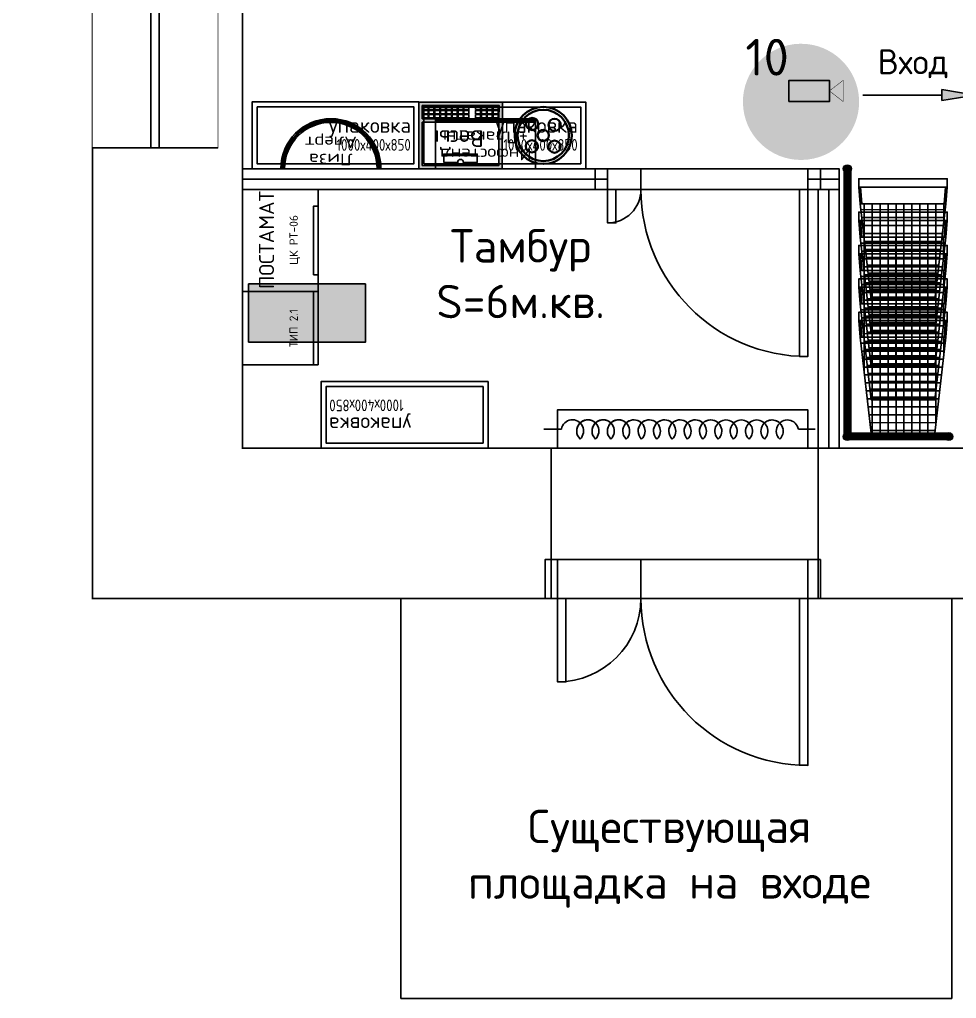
# Model space of a CAD drawing. Extents: x 2032930 to 2119419, y 2254097 to 2318481.
# Drawn here: x 2067072 to 2072686, y 2279607 to 2285473 of the extents above; entities that cross this region are included whole.
import ezdxf
from ezdxf.enums import TextEntityAlignment as Align

# ---------------------------------------------------------------- set-up
doc = ezdxf.new("R2010")
doc.units = 0
doc.header["$LTSCALE"] = 50
doc.set_wipeout_variables(frame=1)
doc.layers.get('0').update_dxf_attribs({"linetype": 'CONTINUOUS'})
doc.layers.get('Defpoints').update_dxf_attribs({"linetype": 'CONTINUOUS'})
for name, color, linetype in [('ST', 7, 'CONTINUOUS'), ('АРЕНДА', 3, 'CONTINUOUS'), ('АРЕНДА_JDA', 3, 'CONTINUOUS'), ('Внутренняя навигация', 7, 'CONTINUOUS'), ('Вспомогательные надписи', 7, 'CONTINUOUS'), ('ДВЕРИ JDA', 86, 'CONTINUOUS'), ('ДВЕРИ УСТАНАВЛИВАЕМЫЕ', 86, 'CONTINUOUS'), ('ДВЕРИ_НАПРАВЛЕНИЕ JDA', 86, 'CONTINUOUS'), ('ЗАКАССОВАЯ ЗОНА', 7, 'CONTINUOUS'), ('ЗАКАССОВАЯ ЗОНА_JDA', 7, 'CONTINUOUS'), ('ЗАКАССОВАЯ ЗОНА_JDA ТЕКСТ', 7, 'CONTINUOUS'), ('Лестница-пандус-разгрузка существующие', 250, 'CONTINUOUS'), ('Наименование помещений', 7, 'CONTINUOUS'), ('Оборудование ИТ', 90, 'CONTINUOUS'), ('ОКНА JDA', 130, 'CONTINUOUS'), ('Окна существующие', 140, 'CONTINUOUS'), ('Окна устанавливаемые', 4, 'CONTINUOUS'), ('Отбойники РСР', 1, 'CONTINUOUS'), ('ПОКУПАТЕЛЬСКИЕ ПОТОКИ', 7, 'CONTINUOUS'), ('ПРОЕМЫ JDA', 7, 'CONTINUOUS'), ('Система отопления', 1, 'CONTINUOUS'), ('Стены возводимые стеклоалюминий', 1, 'CONTINUOUS'), ('ТО_ТП', 6, 'CONTINUOUS'), ('ТО_ТП_JDA', 6, 'CONTINUOUS'), ('ТО_ТП_ТЕКСТ JDA', 7, 'CONTINUOUS')]:
    doc.layers.add(name, color=color, linetype=linetype)
doc.layers.add('Стены обмер', color=250, linetype='CONTINUOUS', lineweight=20)
doc.styles.get("Standard").update_dxf_attribs({"font": 'isocpeur.ttf'})

# ---------------------------------------------------------------- blocks, each defined once
blk = doc.blocks.new('*U180')
at = {"layer": 'ОКНА JDA', "color": 140}
blk.add_lwpolyline([(0, 0), (1600, 0), (1600, -749.5), (0, -749.5)], close=True, dxfattribs=at)
blk.add_wipeout([(0, 0), (1600, 0), (1600, -749.5), (0, -749.5)]).dxf.layer = 'Defpoints'
at = {"layer": 'Окна существующие'}
for p, q in [((0, -749.5), (0, 0)), ((1600, -749.5), (1600, 0)), ((0, -349.8), (1600, -349.8)), ((0, -399.8), (1600, -399.8))]:
    blk.add_line(p, q, dxfattribs=at)
blk = doc.blocks.new('*U191')
at = {"layer": 'ОКНА JDA', "color": 116, "true_color": 0x136734}
blk.add_lwpolyline([(0, 0), (3575, 0), (3575, -125), (0, -125)], close=True, dxfattribs=at)
at = {"layer": 'Окна устанавливаемые'}
for p, q in [((0, -125), (0, 0)), ((3575, -125), (3575, 0))]:
    blk.add_line(p, q, dxfattribs=at)
at = {"layer": 'Окна устанавливаемые', "color": 4}
blk.add_line((0, -62.5), (3575, -62.5), dxfattribs=at)
blk = doc.blocks.new('*U211')
at = {"layer": 'ОКНА JDA', "color": 116, "true_color": 0x136734}
blk.add_lwpolyline([(0, 0), (1550, 0), (1550, -125), (0, -125)], close=True, dxfattribs=at)
at = {"layer": 'Окна устанавливаемые'}
for p, q in [((0, -125), (0, 0)), ((1550, -125), (1550, 0))]:
    blk.add_line(p, q, dxfattribs=at)
at = {"layer": 'Окна устанавливаемые', "color": 4}
blk.add_line((0, -62.5), (1550, -62.5), dxfattribs=at)
blk = doc.blocks.new('*U150')
at = {"layer": 'Лестница-пандус-разгрузка существующие'}
for p, q in [((0, 2.5), (0, 2399.5)), ((3302.4, 2399.5), (0, 2399.5)), ((3302.4, 2.5), (3302.4, 2399.5)), ((0, 2.5), (3302.4, 2.5))]:
    blk.add_line(p, q, dxfattribs=at)
blk = doc.blocks.new('*U151')
at = {"layer": 'Система отопления', "color": 30, "true_color": 0xf8991e}
for p, q in [((-43.8, 115.3), (57.2, 115.3)), ((149.2, 115.3), (149.2, 115.3)), ((648.6, 115.2), (648.6, 115.2)), ((740.6, 115.2), (740.6, 115.2)), ((832.6, 115.2), (832.6, 115.2)), ((924.6, 115.2), (924.6, 115.2)), ((1016.6, 115.2), (1016.6, 115.2)), ((1108.6, 115.2), (1108.6, 115.2)), ((1200.6, 115.2), (1200.6, 115.2)), ((1292.6, 115.2), (1292.6, 115.2)), ((1384.6, 115.2), (1384.6, 115.2)), ((1476.6, 115.2), (1582.2, 115.3))]:
    blk.add_line(p, q, dxfattribs=at)
blk.add_lwpolyline([(0.2, 0.3), (0.2, 230.3), (1500.2, 230.3), (1500.2, 0.3)], close=True, dxfattribs=at)
for centre, start, end in [((122.9, 103.8), 313.6028, 170.07399), ((214.9, 103.8), 46.39718, 226.39722), ((214.9, 103.8), 313.6028, 170.0651), ((306.9, 103.8), 313.6028, 226.3972), ((398.9, 103.8), 313.6028, 226.3972), ((490.9, 103.8), 313.6028, 226.3972), ((582.9, 103.8), 9.90075, 226.3972), ((582.9, 103.8), 313.6028, 133.60269), ((674.9, 103.8), 9.90075, 226.3972), ((674.9, 103.8), 9.90075, 226.3972), ((674.9, 103.8), 313.6028, 133.60269), ((766.9, 103.8), 9.90075, 226.3972), ((766.9, 103.8), 9.90075, 226.3972), ((766.9, 103.8), 313.6028, 133.60269), ((858.9, 103.8), 9.90075, 226.3972), ((858.9, 103.8), 9.90075, 226.3972), ((858.9, 103.8), 9.90075, 226.3972), ((858.9, 103.8), 313.6028, 133.60269), ((950.9, 103.8), 9.90075, 226.3972), ((950.9, 103.8), 9.90075, 226.3972), ((950.9, 103.8), 9.90075, 226.3972), ((950.9, 103.8), 313.6028, 133.60269), ((1042.9, 103.8), 9.90075, 226.3972), ((1042.9, 103.8), 9.90075, 226.3972), ((1042.9, 103.8), 9.90075, 226.3972), ((1042.9, 103.8), 313.6028, 133.60269), ((1134.9, 103.8), 9.90075, 226.3972), ((1134.9, 103.8), 9.90075, 226.3972), ((1134.9, 103.8), 9.90075, 226.3972), ((1134.9, 103.8), 313.6028, 133.60269), ((1226.9, 103.8), 9.90075, 226.3972), ((1226.9, 103.8), 9.90075, 226.3972), ((1226.9, 103.8), 9.90075, 226.3972), ((1226.9, 103.8), 313.6028, 133.60269), ((1318.9, 103.8), 9.90075, 226.3972), ((1318.9, 103.8), 9.90075, 226.3972), ((1318.9, 103.8), 9.90075, 226.3972), ((1318.9, 103.8), 313.6028, 133.60269), ((1410.9, 103.8), 9.90075, 226.3972)]:
    blk.add_arc(centre, 66.7, start, end, dxfattribs=at)
blk = doc.blocks.new('стол упаковочный 1000х400')
at = {"layer": 'ЗАКАССОВАЯ ЗОНА', "color": 6}
blk.add_lwpolyline([(-970, -28.3), (-30.1, -29.9), (-30.6, -369.9), (-970.6, -368.3)], close=True, dxfattribs=at)
at = {"layer": 'ЗАКАССОВАЯ ЗОНА_JDA', "color": 6}
blk.add_lwpolyline([(-1000.7, -398.3), (-1000, 1.7), (0, 0), (-0.7, -400)], close=True, dxfattribs=at)
at = {"layer": 'ЗАКАССОВАЯ ЗОНА_JDA ТЕКСТ'}
blk.add_text('упаковка', height=90, dxfattribs=at).set_placement((-539.3, -184.1))
at = {"layer": 'ЗАКАССОВАЯ ЗОНА_JDA ТЕКСТ', "width": 0.8}
blk.add_text('1000х400х850 ', height=70, dxfattribs=at).set_placement((-253.8, -291.5), align=Align.CENTER)
blk = doc.blocks.new('*U21')
at = {"layer": 'ЗАКАССОВАЯ ЗОНА'}
blk.add_blockref('стол упаковочный 1000х400', (-0.2, -0.1), dxfattribs=at)
blk = doc.blocks.new('Постамат РТ-06+ тип2.1')
at = {"layer": 'АРЕНДА', "color": 251}
blk.add_line((-610, -424.5), (-1050, -424.5), dxfattribs=at)
blk.add_lwpolyline([(-510, -424.5), (-510, -452), (-100, -452), (-100, -424.5), (-510, -424.5)], dxfattribs=at)
at = {"layer": 'АРЕНДА_JDA', "color": 251}
for points in [[(-1050, -452), (-1050, 0), (-610, 0), (-610, -452), (-1050, -452)], [(-610, -452), (-610, 0), (0, 0), (0, -452), (-610, -452)]]:
    blk.add_lwpolyline(points, dxfattribs=at)
at = {"layer": 'ЗАКАССОВАЯ ЗОНА_JDA ТЕКСТ'}
for s, height, p in [('ПОСТАМАТ', 90, (-301.6, -188.7)), ('ТИП 2.1', 50, (-830, -331.1)), ('ЦК РТ-06', 50, (-301.6, -331.1))]:
    blk.add_text(s, height=height, dxfattribs=at).set_placement(p, align=Align.CENTER)
blk = doc.blocks.new('*U190')
at = {"layer": 'АРЕНДА_JDA'}
blk.add_blockref('Постамат РТ-06+ тип2.1', (0, 0), dxfattribs=at)
blk = doc.blocks.new('*U186')
at = {"color": 7, "true_color": 0xf2f2f2}
blk.add_wipeout([(-1000, 0), (0, 0), (0, -232.6), (-1000, -232.6)], dxfattribs=at).dxf.layer = 'Defpoints'
at = {"layer": 'ДВЕРИ JDA'}
blk.add_line((-1000, 0), (-1000, -232.6), dxfattribs=at)
at = {"layer": 'ДВЕРИ JDA', "color": 76}
for points in [[(-1000, 0), (-1000, 1000), (-950, 1000), (-950, 0)], [(-1075, -232.6), (-1075, 0), (-1000, 0), (-1000, -232.6)]]:
    blk.add_lwpolyline(points, close=True, dxfattribs=at)
at = {"color": 7, "true_color": 0xf2f2f2}
blk.add_wipeout([(0, 0), (500, 0), (500, -232.6), (0, -232.6)], dxfattribs=at).dxf.layer = 'Defpoints'
at = {"layer": 'ДВЕРИ JDA'}
blk.add_line((500, 0), (500, -232.6), dxfattribs=at)
at = {"layer": 'ДВЕРИ JDA', "color": 76}
for points in [[(500, 0), (500, 500), (450, 500), (450, 0)], [(500, -232.6), (500, 0), (575, 0), (575, -232.6)]]:
    blk.add_lwpolyline(points, close=True, dxfattribs=at)
at = {"layer": 'ДВЕРИ_НАПРАВЛЕНИЕ JDA'}
for centre, radius, start, end in [((-1000, 0.4), 1000, 0, 90), ((500, 0), 500, 90, 180)]:
    blk.add_arc(centre, radius, start, end, dxfattribs=at)
at = {"layer": 'ПРОЕМЫ JDA', "transparency": 33554457}
for points in [[(-1000, 0), (0, 0), (0, -232.6), (-1000, -232.6)], [(0, -232.6), (500, -232.6), (500, 0), (0, 0)]]:
    blk.add_lwpolyline(points, close=True, dxfattribs=at)
blk = doc.blocks.new('*U192')
at = {"color": 7, "true_color": 0xf2f2f2}
blk.add_wipeout([(-1000, 0), (0, 0), (0, -125), (-1000, -125)], dxfattribs=at).dxf.layer = 'Defpoints'
at = {"layer": 'ДВЕРИ JDA'}
blk.add_line((-1000, 0), (-1000, -125), dxfattribs=at)
at = {"layer": 'ДВЕРИ JDA', "color": 76}
for points in [[(-1000, 0), (-1000, 1000), (-950, 1000), (-950, 0)], [(-1075, -125), (-1075, 0), (-1000, 0), (-1000, -125)]]:
    blk.add_lwpolyline(points, close=True, dxfattribs=at)
at = {"color": 7, "true_color": 0xf2f2f2}
blk.add_wipeout([(0, 0), (200, 0), (200, -125), (0, -125)], dxfattribs=at).dxf.layer = 'Defpoints'
at = {"layer": 'ДВЕРИ JDA'}
blk.add_line((200, 0), (200, -125), dxfattribs=at)
at = {"layer": 'ДВЕРИ JDA', "color": 76}
for points in [[(200, 0), (200, 200), (150, 200), (150, 0)], [(200, -125), (200, 0), (275, 0), (275, -125)]]:
    blk.add_lwpolyline(points, close=True, dxfattribs=at)
at = {"layer": 'ДВЕРИ_НАПРАВЛЕНИЕ JDA'}
for centre, radius, start, end in [((-1000, 0.4), 1000, 0, 90), ((200, 0), 200, 90, 180)]:
    blk.add_arc(centre, radius, start, end, dxfattribs=at)
at = {"layer": 'ПРОЕМЫ JDA', "transparency": 33554457}
for points in [[(-1000, 0), (0, 0), (0, -125), (-1000, -125)], [(0, -125), (200, -125), (200, 0), (0, 0)]]:
    blk.add_lwpolyline(points, close=True, dxfattribs=at)
blk = doc.blocks.new('*U120')
at = {"layer": 'ЗАКАССОВАЯ ЗОНА', "linetype": 'ByBlock', "lineweight": 40}
for centre, radius in [((-245, -166.9), 171), ((-245, -166.9), 153.6), ((-312.1, -99.6), 36.4), ((-176.3, -101.3), 36.4), ((-245, -166.9), 33.7), ((-312.9, -230.2), 36.4), ((-178, -235.3), 36.4)]:
    blk.add_circle(centre, radius, dxfattribs=at)
blk = doc.blocks.new('Весы')
at = {"layer": 'ЗАКАССОВАЯ ЗОНА'}
h = blk.add_hatch(color=101, dxfattribs=at)
h.set_gradient(color1=(143, 255, 171), color2=(138, 255, 167), tint=1)
h.paths.add_polyline_path([(851374.3, -63314.4), (850914.3, -63314.4), (850914.3, -63054.4), (851374.3, -63054.4)], flags=16)
h.paths.add_polyline_path([(851394.3, -63434.4), (850894.3, -63434.4), (850894.3, -63034.4), (851394.3, -63034.4)])
h.paths.add_polyline_path([(851374.3, -63334.4), (850914.3, -63334.4), (850914.3, -63414.4), (851374.3, -63414.4)], flags=16)
at = {"layer": 'ЗАКАССОВАЯ ЗОНА', "color": 7}
for p, q in [((851244.3, -63112.9), (851044.3, -63112.9)), ((851244.3, -63117.9), (851044.3, -63117.9)), ((851374.3, -63334.4), (850914.3, -63334.4))]:
    blk.add_line(p, q, dxfattribs=at)
at = {"layer": 'ЗАКАССОВАЯ ЗОНА'}
blk.add_lwpolyline([(851374.3, -63314.4), (850914.3, -63314.4), (850914.3, -63054.4), (851374.3, -63054.4)], close=True, dxfattribs=at)
at = {"layer": 'ЗАКАССОВАЯ ЗОНА', "color": 7}
blk.add_lwpolyline([(851374.3, -63314.4), (850914.3, -63314.4), (850914.3, -63054.4), (851374.3, -63054.4)], close=True, dxfattribs=at)
for points in [[(851126.9, -63072.9), (851044.3, -63072.9), (851044.3, -63122.9), (851244.3, -63122.9), (851244.3, -63072.9)], [(851244.3, -63072.9), (851161.8, -63072.9)], [(851374.3, -63414.4), (850914.3, -63414.4), (850914.3, -63334.4)], [(850949.3, -63339.4), (850949.3, -63359.4), (850919.3, -63359.4), (850919.3, -63339.4), (850949.3, -63339.4)], [(850984.3, -63339.4), (850984.3, -63359.4), (850954.3, -63359.4), (850954.3, -63339.4), (850984.3, -63339.4)], [(851019.3, -63339.4), (851019.3, -63359.4), (850989.3, -63359.4), (850989.3, -63339.4), (851019.3, -63339.4)], [(851054.3, -63339.4), (851054.3, -63359.4), (851024.3, -63359.4), (851024.3, -63339.4), (851054.3, -63339.4)], [(851124.3, -63339.4), (851124.3, -63359.4), (851094.3, -63359.4), (851094.3, -63339.4), (851124.3, -63339.4)], [(851159.3, -63339.4), (851159.3, -63359.4), (851129.3, -63359.4), (851129.3, -63339.4), (851159.3, -63339.4)], [(851194.3, -63339.4), (851194.3, -63359.4), (851164.3, -63359.4), (851164.3, -63339.4), (851194.3, -63339.4)], [(851229.3, -63339.4), (851229.3, -63359.4), (851199.3, -63359.4), (851199.3, -63339.4), (851229.3, -63339.4)], [(851264.3, -63339.4), (851264.3, -63359.4), (851234.3, -63359.4), (851234.3, -63339.4), (851264.3, -63339.4)], [(851299.3, -63339.4), (851299.3, -63359.4), (851269.3, -63359.4), (851269.3, -63339.4), (851299.3, -63339.4)], [(851334.3, -63339.4), (851334.3, -63359.4), (851304.3, -63359.4), (851304.3, -63339.4), (851334.3, -63339.4)], [(851369.3, -63339.4), (851369.3, -63359.4), (851339.3, -63359.4), (851339.3, -63339.4), (851369.3, -63339.4)], [(851374.3, -63334.4), (851374.3, -63414.4)], [(850949.3, -63364.4), (850949.3, -63384.4), (850919.3, -63384.4), (850919.3, -63364.4), (850949.3, -63364.4)], [(850949.3, -63389.4), (850949.3, -63409.4), (850919.3, -63409.4), (850919.3, -63389.4), (850949.3, -63389.4)], [(850984.3, -63364.4), (850984.3, -63384.4), (850954.3, -63384.4), (850954.3, -63364.4), (850984.3, -63364.4)], [(850984.3, -63389.4), (850984.3, -63409.4), (850954.3, -63409.4), (850954.3, -63389.4), (850984.3, -63389.4)], [(851019.3, -63364.4), (851019.3, -63384.4), (850989.3, -63384.4), (850989.3, -63364.4), (851019.3, -63364.4)], [(851019.3, -63389.4), (851019.3, -63409.4), (850989.3, -63409.4), (850989.3, -63389.4), (851019.3, -63389.4)], [(851054.3, -63364.4), (851054.3, -63384.4), (851024.3, -63384.4), (851024.3, -63364.4), (851054.3, -63364.4)], [(851054.3, -63389.4), (851054.3, -63409.4), (851024.3, -63409.4), (851024.3, -63389.4), (851054.3, -63389.4)], [(851124.3, -63364.4), (851124.3, -63384.4), (851094.3, -63384.4), (851094.3, -63364.4), (851124.3, -63364.4)], [(851124.3, -63389.4), (851124.3, -63409.4), (851094.3, -63409.4), (851094.3, -63389.4), (851124.3, -63389.4)], [(851159.3, -63364.4), (851159.3, -63384.4), (851129.3, -63384.4), (851129.3, -63364.4), (851159.3, -63364.4)], [(851159.3, -63389.4), (851159.3, -63409.4), (851129.3, -63409.4), (851129.3, -63389.4), (851159.3, -63389.4)], [(851194.3, -63364.4), (851194.3, -63384.4), (851164.3, -63384.4), (851164.3, -63364.4), (851194.3, -63364.4)], [(851194.3, -63389.4), (851194.3, -63409.4), (851164.3, -63409.4), (851164.3, -63389.4), (851194.3, -63389.4)], [(851229.3, -63364.4), (851229.3, -63384.4), (851199.3, -63384.4), (851199.3, -63364.4), (851229.3, -63364.4)], [(851229.3, -63389.4), (851229.3, -63409.4), (851199.3, -63409.4), (851199.3, -63389.4), (851229.3, -63389.4)], [(851264.3, -63364.4), (851264.3, -63384.4), (851234.3, -63384.4), (851234.3, -63364.4), (851264.3, -63364.4)], [(851264.3, -63389.4), (851264.3, -63409.4), (851234.3, -63409.4), (851234.3, -63389.4), (851264.3, -63389.4)], [(851299.3, -63364.4), (851299.3, -63384.4), (851269.3, -63384.4), (851269.3, -63364.4), (851299.3, -63364.4)], [(851299.3, -63389.4), (851299.3, -63409.4), (851269.3, -63409.4), (851269.3, -63389.4), (851299.3, -63389.4)], [(851334.3, -63364.4), (851334.3, -63384.4), (851304.3, -63384.4), (851304.3, -63364.4), (851334.3, -63364.4)], [(851334.3, -63389.4), (851334.3, -63409.4), (851304.3, -63409.4), (851304.3, -63389.4), (851334.3, -63389.4)], [(851369.3, -63364.4), (851369.3, -63384.4), (851339.3, -63384.4), (851339.3, -63364.4), (851369.3, -63364.4)], [(851369.3, -63389.4), (851369.3, -63409.4), (851339.3, -63409.4), (851339.3, -63389.4), (851369.3, -63389.4)]]:
    blk.add_lwpolyline(points, dxfattribs=at)
blk.add_circle((851144.3, -63072.9), 17.5, dxfattribs=at)
at = {"layer": 'ЗАКАССОВАЯ ЗОНА_JDA', "color": 250}
blk.add_lwpolyline([(851394.3, -63434.4), (850894.3, -63434.4), (850894.3, -63034.4), (851394.3, -63034.4), (851394.3, -63434.4)], dxfattribs=at)
at = {"layer": 'ЗАКАССОВАЯ ЗОНА_JDA ТЕКСТ'}
blk.add_text('Весы', height=100, dxfattribs=at).set_placement((851006.2, -63265.7))
blk = doc.blocks.new('*U119')
at = {"layer": 'ЗАКАССОВАЯ ЗОНА'}
blk.add_blockref('Весы', (-851394.3, 63034.4), dxfattribs=at)
blk = doc.blocks.new('Стрелка')
at = {"layer": 'ПОКУПАТЕЛЬСКИЕ ПОТОКИ'}
for p, q in [((-33.3, 200), (33.3, 200)), ((0, 0), (-33.3, 200)), ((-33.3, 200), (33.3, 200)), ((0, 0), (-33.3, 200)), ((33.3, 200), (0, 0)), ((33.3, 200), (0, 0))]:
    blk.add_line(p, q, dxfattribs=at)
at = {"layer": 'ПОКУПАТЕЛЬСКИЕ ПОТОКИ', "color": 7}
blk.add_lwpolyline([(0, 200), (0, 673.2)], dxfattribs=at)
blk.add_lwpolyline([(0, 200), (0, 673.2)], dxfattribs=at)
blk.add_solid([(-33.3, 200), (0, 0), (33.3, 200)], dxfattribs=at)
blk.add_solid([(-33.3, 200), (0, 0), (33.3, 200)], dxfattribs=at)
blk = doc.blocks.new('*U170')
at = {"layer": 'ПОКУПАТЕЛЬСКИЕ ПОТОКИ', "rotation": 270}
blk.add_blockref('Стрелка', (-673.2, -33.3), dxfattribs=at)
blk = doc.blocks.new('*U212')
at = {"layer": 'Отбойники РСР'}
h = blk.add_hatch(color=256, dxfattribs=at)
h.dxf.hatch_style = 1
h.paths.add_polyline_path([(0, 20), (13.3, 20, 0.598235), (-24, 0, 0.598235), (13.3, -20), (0, -20, -1)])
h = blk.add_hatch(color=1, dxfattribs=at)
h.dxf.hatch_style = 1
h.paths.add_polyline_path([(13.3, 20), (0, 20, 1), (0, -20), (13.3, -20)])
h = blk.add_hatch(color=256, dxfattribs=at)
h.dxf.hatch_style = 1
h.paths.add_polyline_path([(1629, 0, 0.598235), (1591.7, 20), (1605, 20, -1), (1605, -20), (1591.7, -20, 0.598235)])
h = blk.add_hatch(color=1, dxfattribs=at)
h.dxf.hatch_style = 1
h.paths.add_polyline_path([(1605, 20), (1591.7, 20), (1591.7, -20), (1605, -20, 1)])
at = {"layer": 'Отбойники РСР', "color": 7, "linetype": 'Continuous', "lineweight": 15}
for p, q in [((1605, 20), (0, 20)), ((1605, -20), (0, -20))]:
    blk.add_line(p, q, dxfattribs=at)
at = {"layer": 'Отбойники РСР', "color": 1, "const_width": 40}
blk.add_lwpolyline([(13.3, 0), (1591.7, 0)], dxfattribs=at)
at = {"layer": 'Отбойники РСР', "color": 7, "lineweight": 15}
for centre in [(0, 0), (1605, 0)]:
    blk.add_circle(centre, 24, dxfattribs=at)
at = {"layer": 'Отбойники РСР', "color": 7, "linetype": 'Continuous', "lineweight": 15}
for centre, start, end in [((0, 0), 90, 270), ((1605, 0), 270, 90)]:
    blk.add_arc(centre, 20, start, end, dxfattribs=at)
blk = doc.blocks.new('*U723')
at = {"layer": 'Отбойники РСР'}
h = blk.add_hatch(color=256, dxfattribs=at)
h.dxf.hatch_style = 1
h.paths.add_polyline_path([(0, 20), (13.3, 20, 0.598235), (-24, 0, 0.598235), (13.3, -20), (0, -20, -1)])
h = blk.add_hatch(color=1, dxfattribs=at)
h.dxf.hatch_style = 1
h.paths.add_polyline_path([(13.3, 20), (0, 20, 1), (0, -20), (13.3, -20)])
h = blk.add_hatch(color=256, dxfattribs=at)
h.dxf.hatch_style = 1
h.paths.add_polyline_path([(632.2, 0, 0.598235), (594.9, 20), (608.2, 20, -1), (608.2, -20), (594.9, -20, 0.598235)])
h = blk.add_hatch(color=1, dxfattribs=at)
h.dxf.hatch_style = 1
h.paths.add_polyline_path([(608.2, 20), (594.9, 20), (594.9, -20), (608.2, -20, 1)])
at = {"layer": 'Отбойники РСР', "color": 7, "linetype": 'Continuous', "lineweight": 15}
for p, q in [((608.2, 20), (0, 20)), ((608.2, -20), (0, -20))]:
    blk.add_line(p, q, dxfattribs=at)
at = {"layer": 'Отбойники РСР', "color": 1, "const_width": 40}
blk.add_lwpolyline([(13.3, 0), (594.9, 0)], dxfattribs=at)
at = {"layer": 'Отбойники РСР', "color": 7, "lineweight": 15}
for centre in [(0, 0), (608.2, 0)]:
    blk.add_circle(centre, 24, dxfattribs=at)
at = {"layer": 'Отбойники РСР', "color": 7, "linetype": 'Continuous', "lineweight": 15}
for centre, start, end in [((0, 0), 90, 270), ((608.2, 0), 270, 90)]:
    blk.add_arc(centre, 20, start, end, dxfattribs=at)
blk = doc.blocks.new('покупательские тележки 5')
at = {"layer": 'ЗАКАССОВАЯ ЗОНА'}
h = blk.add_hatch(dxfattribs=at)
h.set_pattern_fill('ANSI37', color=92, scale=15, angle=405, style=0)
h.set_pattern_definition([(90, (-26708844.565, 115014126.6), (-47.625, 2e-14), []), (180, (-26708844.565, 115014126.6), (-2e-14, -47.625), [])])
h.paths.add_polyline_path([(522.1, 950), (7.9, 950), (75, 1525), (455, 1525)])
h = blk.add_hatch(dxfattribs=at)
h.set_pattern_fill('ANSI37', color=92, scale=15, angle=405, style=0)
h.set_pattern_definition([(90, (-26708844.565, 115013926.6), (-47.625, 2e-14), []), (180, (-26708844.565, 115013926.6), (-2e-14, -47.625), [])])
h.paths.add_polyline_path([(522.1, 750), (7.9, 750), (75, 1325), (455, 1325)])
h = blk.add_hatch(dxfattribs=at)
h.set_pattern_fill('ANSI37', color=92, scale=15, angle=405, style=0)
h.set_pattern_definition([(90, (-26708844.565, 115013726.6), (-47.625, 2e-14), []), (180, (-26708844.565, 115013726.6), (-2e-14, -47.625), [])])
h.paths.add_polyline_path([(522.1, 550), (7.9, 550), (75, 1125), (455, 1125)])
h = blk.add_hatch(dxfattribs=at)
h.set_pattern_fill('ANSI37', color=92, scale=15, angle=405, style=0)
h.set_pattern_definition([(90, (-26708844.565, 115013526.6), (-47.625, 2e-14), []), (180, (-26708844.565, 115013526.6), (-2e-14, -47.625), [])])
h.paths.add_polyline_path([(522.1, 350), (7.9, 350), (75, 925), (455, 925)])
h = blk.add_hatch(dxfattribs=at)
h.set_pattern_fill('ANSI37', color=92, scale=15, angle=405, style=0)
h.set_pattern_definition([(90, (-26708844.565, 115013326.6), (-47.625, 2e-14), []), (180, (-26708844.565, 115013326.6), (-2e-14, -47.625), [])])
h.paths.add_polyline_path([(522.1, 150), (7.9, 150), (75, 725), (455, 725)])
at = {"layer": 'ЗАКАССОВАЯ ЗОНА_JDA', "color": 92}
for points in [[(522.1, 950), (7.9, 950), (75, 1525), (455, 1525)], [(522.1, 750), (7.9, 750), (75, 1325), (455, 1325)], [(522.1, 550), (7.9, 550), (75, 1125), (455, 1125)], [(522.1, 350), (7.9, 350), (75, 925), (455, 925)], [(522.1, 150), (7.9, 150), (75, 725), (455, 725)]]:
    blk.add_lwpolyline(points, close=True, dxfattribs=at)
at = {"layer": 'ЗАКАССОВАЯ ЗОНА_JDA'}
for points in [[(0, 850), (7.9, 950), (17.9, 950), (17.9, 950), (10, 850)], [(530, 850), (522.1, 950), (512.1, 950), (512.1, 950), (520, 850)], [(0, 650), (7.9, 750), (17.9, 750), (17.9, 750), (10, 650)], [(530, 650), (522.1, 750), (512.1, 750), (512.1, 750), (520, 650)], [(0, 450), (7.9, 550), (17.9, 550), (17.9, 550), (10, 450)], [(530, 450), (522.1, 550), (512.1, 550), (512.1, 550), (520, 450)], [(0, 250), (7.9, 350), (17.9, 350), (17.9, 350), (10, 250)], [(530, 250), (522.1, 350), (512.1, 350), (512.1, 350), (520, 250)], [(0, 50), (7.9, 150), (17.9, 150), (17.9, 150), (10, 50)], [(530, 50), (522.1, 150), (512.1, 150), (512.1, 150), (520, 50)]]:
    blk.add_lwpolyline(points, close=True, dxfattribs=at)
at = {"layer": 'ЗАКАССОВАЯ ЗОНА_JDA', "color": 1}
for points in [[(0, 850), (0, 800), (530, 800), (530, 850)], [(0, 650), (0, 600), (530, 600), (530, 650)], [(0, 450), (0, 400), (530, 400), (530, 450)], [(0, 250), (0, 200), (530, 200), (530, 250)], [(0, 50), (0, 0), (530, 0), (530, 50)]]:
    blk.add_lwpolyline(points, close=True, dxfattribs=at)
blk = doc.blocks.new('*U201')
at = {"layer": 'ЗАКАССОВАЯ ЗОНА'}
blk.add_blockref('покупательские тележки 5', (-455, -1525), dxfattribs=at)
blk = doc.blocks.new('Инфостенд+плакаты')
at = {"layer": 'ТО_ТП', "color": 1}
for p, q in [((-600, -280), (0, -280)), ((-600, -285), (0, -285)), ((-600, -290), (0, -290)), ((-600, -295), (0, -295))]:
    blk.add_line(p, q, dxfattribs=at)
at = {"layer": 'ТО_ТП_JDA', "color": 1}
blk.add_lwpolyline([(0, -300), (-600, -300), (-600, 0), (0, 0)], close=True, dxfattribs=at)
at = {"layer": 'ТО_ТП_ТЕКСТ JDA', "color": 1, "width": 1.2}
for s, p in [('Инфостенд', (-300, -120.5)), ('+Плакаты', (-300, -223.5))]:
    blk.add_text(s, height=70, dxfattribs=at).set_placement(p, align=Align.CENTER)
blk = doc.blocks.new('*U776')
at = {"layer": 'ТО_ТП'}
blk.add_blockref('Инфостенд+плакаты', (0, 0), dxfattribs=at)
blk = doc.blocks.new('*U775')
at = {"layer": 'Внутренняя навигация', "color": 3, "linetype": 'ByBlock'}
blk.add_line((-600, 0), (0, 0), dxfattribs=at)
for radius in [300, 292.5, 285.4, 277.7]:
    blk.add_arc((-300, 0), radius, 180, 0, dxfattribs=at)
at = {"layer": 'ТО_ТП_ТЕКСТ JDA', "color": 3, "width": 1.2}
for s, p in [('Лиза', (-300, -90)), ('Алерт', (-300, -193))]:
    blk.add_text(s, height=70, dxfattribs=at).set_placement(p, align=Align.CENTER)
blk = doc.blocks.new('*U867')
at = {"layer": 'Оборудование ИТ'}
h = blk.add_hatch(color=5, dxfattribs=at)
h.paths.add_polyline_path([(485, 254), (0, 254), (0, 0), (485, 0)])
h.paths.add_polyline_path([(650, 254), (485, 127), (650, 0)])
at = {"layer": 'Оборудование ИТ', "color": 5}
blk.add_lwpolyline([(0, 0), (485, 0), (485, 254), (0, 254)], close=True, dxfattribs=at)
at = {"layer": 'Оборудование ИТ', "color": 5, "const_width": 5}
blk.add_lwpolyline([(485, 127), (650, 254), (650, 0), (485, 127)], dxfattribs=at)

msp = doc.modelspace()

# ---------------------------------------------------------------- hatches: boundary and pattern name
h = msp.add_hatch(color=1)
h.dxf.hatch_style = 1
h.paths.add_polyline_path([(2071409, 2284938.9, -1), (2072100.5, 2285021.2, -1)])
at = {"layer": 'ST', "true_color": 0xed1f24}
h = msp.add_hatch(color=240, dxfattribs=at)
h.dxf.hatch_style = 1
h.paths.add_polyline_path([(2068444.4, 2283539.1), (2069144.4, 2283539.1), (2069144.4, 2283889.1), (2068444.4, 2283889.1)])

# ---------------------------------------------------------------- linework, layer by layer
at = {"layer": 'ST'}
msp.add_lwpolyline([(2068444.4, 2283539.1), (2069144.4, 2283539.1), (2069144.4, 2283889.1), (2068444.4, 2283889.1)], close=True, dxfattribs=at)
at = {"layer": 'Стены обмер', "color": 7, "const_width": 10}
msp.add_lwpolyline([(2067508.7, 2305552), (2067076.6, 2305552), (2074448.6, 2305552), (2074593.1, 2306052.7), (2074674.7, 2305160.8), (2074750.3, 2305552), (2082063.7, 2305552), (2081286.7, 2305552), (2081286.7, 2298732), (2080786.7, 2298732), (2080786.7, 2297505.8), (2082973.2, 2295319.3), (2084209.5, 2295319.3), (2084209.5, 2295819.3), (2093638.2, 2295819.3), (2093638.2, 2296493.7), (2093638.2, 2289063.1), (2093909.5, 2288955.9), (2093375.6, 2288862.2), (2093638.2, 2288766.4), (2093638.2, 2281381.6), (2093638.2, 2282004.3), (2067508.7, 2282004.3)], close=True, dxfattribs=at)
at = {"layer": 'Стены обмер', "color": 7}
msp.add_lwpolyline([(2087598.2, 2282914.3, 10, 10, 0), (2085438.2, 2282914.3, 10, 10, 0), (2085438.2, 2283344.3, 10, 10, 0), (2084998.2, 2283344.3, 10, 10, 0), (2084998.2, 2284244.3, 10, 10, 0), (2084368.2, 2284244.3, 10, 10, 0), (2084368.2, 2282924.3, 10, 10, 0), (2077728.2, 2282924.3, 10, 10, 0), (2077728.2, 2284224.3, 10, 10, 0), (2077008.2, 2284224.3, 10, 10, 0), (2077008.2, 2282904.3, 10, 10, 0), (2068408.2, 2282904.3, 10, 10, 0), (2068408.2, 2291614.3, 10, 10, 0), (2069808.2, 2291614.3, 10, 10, 0), (2069808.2, 2292214.3, 10, 10, 0)], format="xyseb", dxfattribs=at)
at = {"layer": 'Стены обмер', "color": 7, "const_width": 10}
for points in [[(2070258.2, 2282904.3), (2070258.2, 2282004.3)], [(2071858.2, 2282904.3), (2071858.2, 2282004.3)]]:
    msp.add_lwpolyline(points, dxfattribs=at)

# ---------------------------------------------------------------- block references
at = {"layer": 'АРЕНДА_JDA', "rotation": 89.99999999999999}
msp.add_blockref('*U190', (2068408.2, 2284454.3), dxfattribs=at)
at = {"layer": 'ЗАКАССОВАЯ ЗОНА', "lineweight": 53}
for p, rotation in [((2069464.8, 2284979.3), 0.09045583914414906), ((2070464.8, 2284979.1), 0.09045583914416179), ((2068879, 2282904.3), 180.0904558391441)]:
    msp.add_blockref('*U21', p, dxfattribs=dict(at, rotation=rotation))
at = {"layer": 'ЗАКАССОВАЯ ЗОНА'}
for name, p, rotation in [('*U119', (2069464.6, 2284579.2), 179.9707507491264), ('*U120', (2069964.6, 2284612.7), 179.8722318544219)]:
    msp.add_blockref(name, p, dxfattribs=dict(at, rotation=rotation))
at = {"layer": 'ЗАКАССОВАЯ ЗОНА', "xscale": -1, "rotation": 180}
msp.add_blockref('*U201', (2072556, 2282994.3), dxfattribs=at)
at = {"layer": 'Лестница-пандус-разгрузка существующие'}
msp.add_blockref('*U150', (2069357, 2279604.8), dxfattribs=at)
at = {"layer": 'Оборудование ИТ', "xscale": 0.5, "yscale": 0.5, "zscale": 0.5}
msp.add_blockref('*U867', (2071682.3, 2284982), dxfattribs=at)
at = {"layer": 'Отбойники РСР'}
for name, rotation in [('*U212', 89.99999998115116), ('*U723', 359.9999999811511)]:
    msp.add_blockref(name, (2072032.3, 2282974.3), dxfattribs=dict(at, rotation=rotation))
at = {"layer": 'ПОКУПАТЕЛЬСКИЕ ПОТОКИ', "xscale": -1}
msp.add_blockref('*U170', (2072125.4, 2285054.3), dxfattribs=at)
at = {"layer": 'Система отопления', "color": 1, "xscale": -1, "rotation": 359.9642581362768}
msp.add_blockref('*U151', (2071795.9, 2282903.3), dxfattribs=at)
at = {"layer": 'Стены возводимые стеклоалюминий'}
msp.add_blockref('*U191', (2068408.2, 2284579.3), dxfattribs=at)
at = {"layer": 'Стены возводимые стеклоалюминий', "rotation": 90}
msp.add_blockref('*U211', (2071858.2, 2282904.3), dxfattribs=at)
at = {"layer": 'ТО_ТП', "rotation": 180}
for name, p in [('*U775', (2068637.3, 2284579.3)), ('*U776', (2069564.1, 2284579.3))]:
    msp.add_blockref(name, p, dxfattribs=at)

# ---------------------------------------------------------------- texts
at = {"layer": 'Вспомогательные надписи', "color": 0, "lineweight": -2, "insert": (2071551.5, 2285247.6), "char_height": 220, "width": 1165.473, "attachment_point": 5}
msp.add_mtext('10', dxfattribs=at)
at = {"layer": 'Наименование помещений', "lineweight": 53, "insert": (2072214.2, 2285545.3), "char_height": 150, "attachment_point": 1}
msp.add_mtext_dynamic_manual_height_columns('      \\PВход', width=1348.257, gutter_width=943, heights=[883.9], dxfattribs=at)
at = {"layer": 'Наименование помещений', "color": 0, "lineweight": -2, "char_height": 200, "attachment_point": 5, "rotation": 0.07722}
for s, insert, width in [('Тамбур \\PS=6м.кв.', (2070074.3, 2283950.6), 4337.707), ('Существующая площадка на входе', (2070966.7, 2280444.8), 2667.004)]:
    msp.add_mtext(s, dxfattribs=dict(at, insert=insert, width=width))

# ---------------------------------------------------------------- next in the draw order: block references
at = {"layer": 'ДВЕРИ УСТАНАВЛИВАЕМЫЕ', "rotation": 180}
for name, p in [('*U192', (2070795.7, 2284454.3)), ('*U186', (2070795.7, 2282004.3))]:
    msp.add_blockref(name, p, dxfattribs=at)
at = {"layer": 'Окна существующие', "rotation": 270}
msp.add_blockref('*U180', (2068258.2, 2286304.3), dxfattribs=at)

doc.saveas('drawing.dxf')
